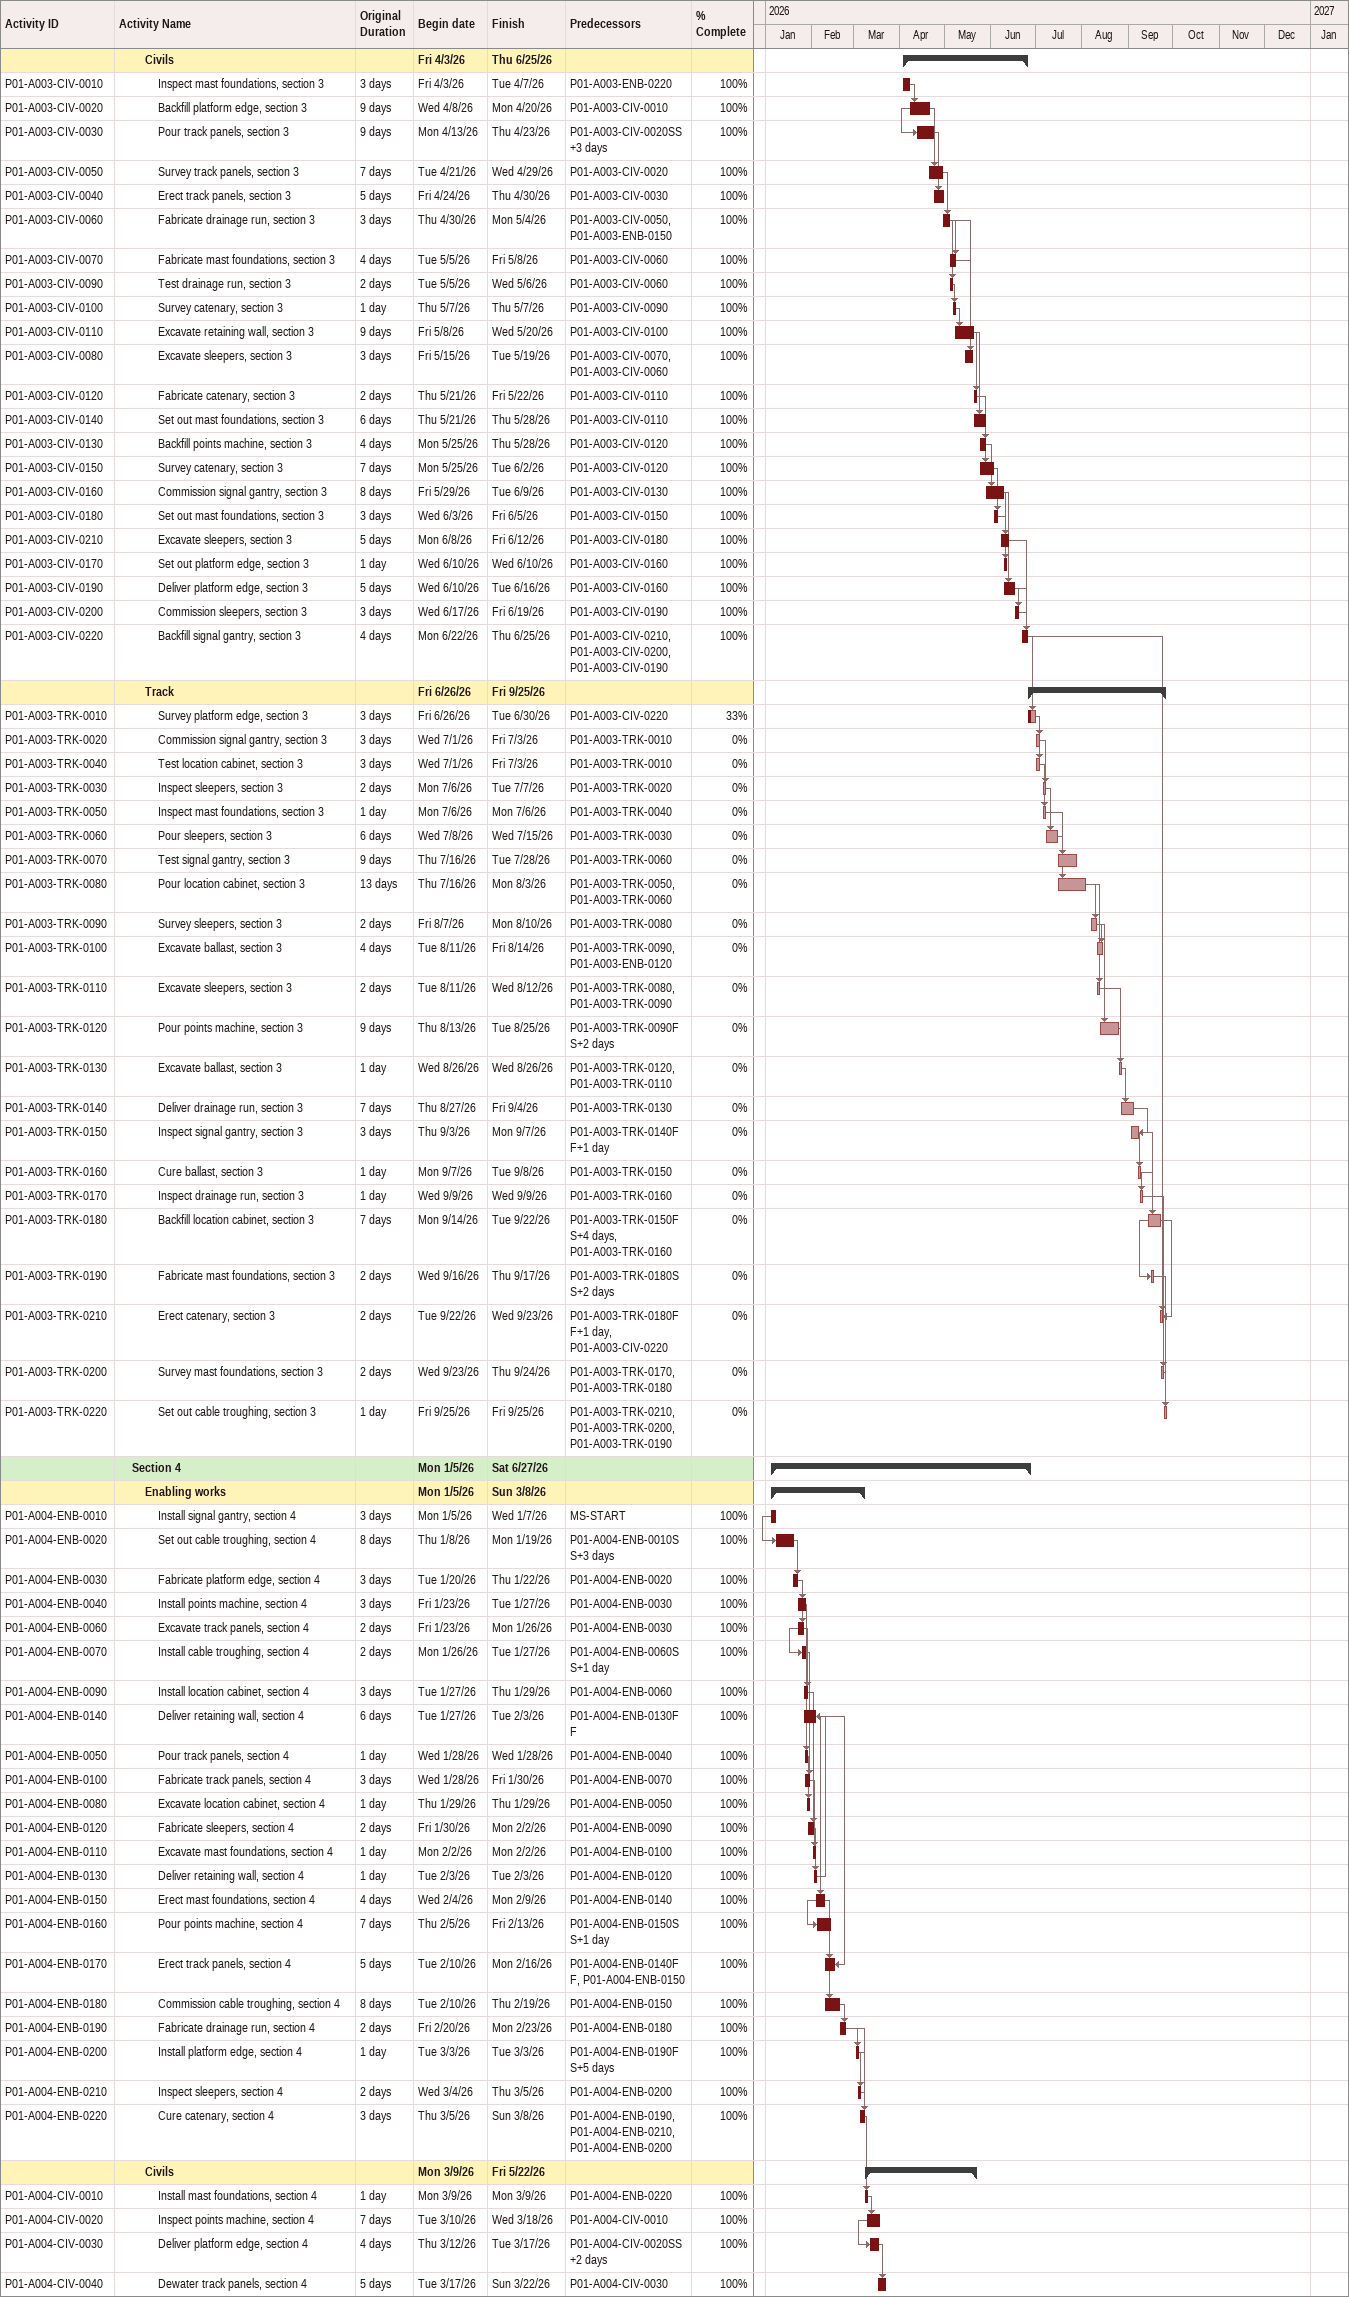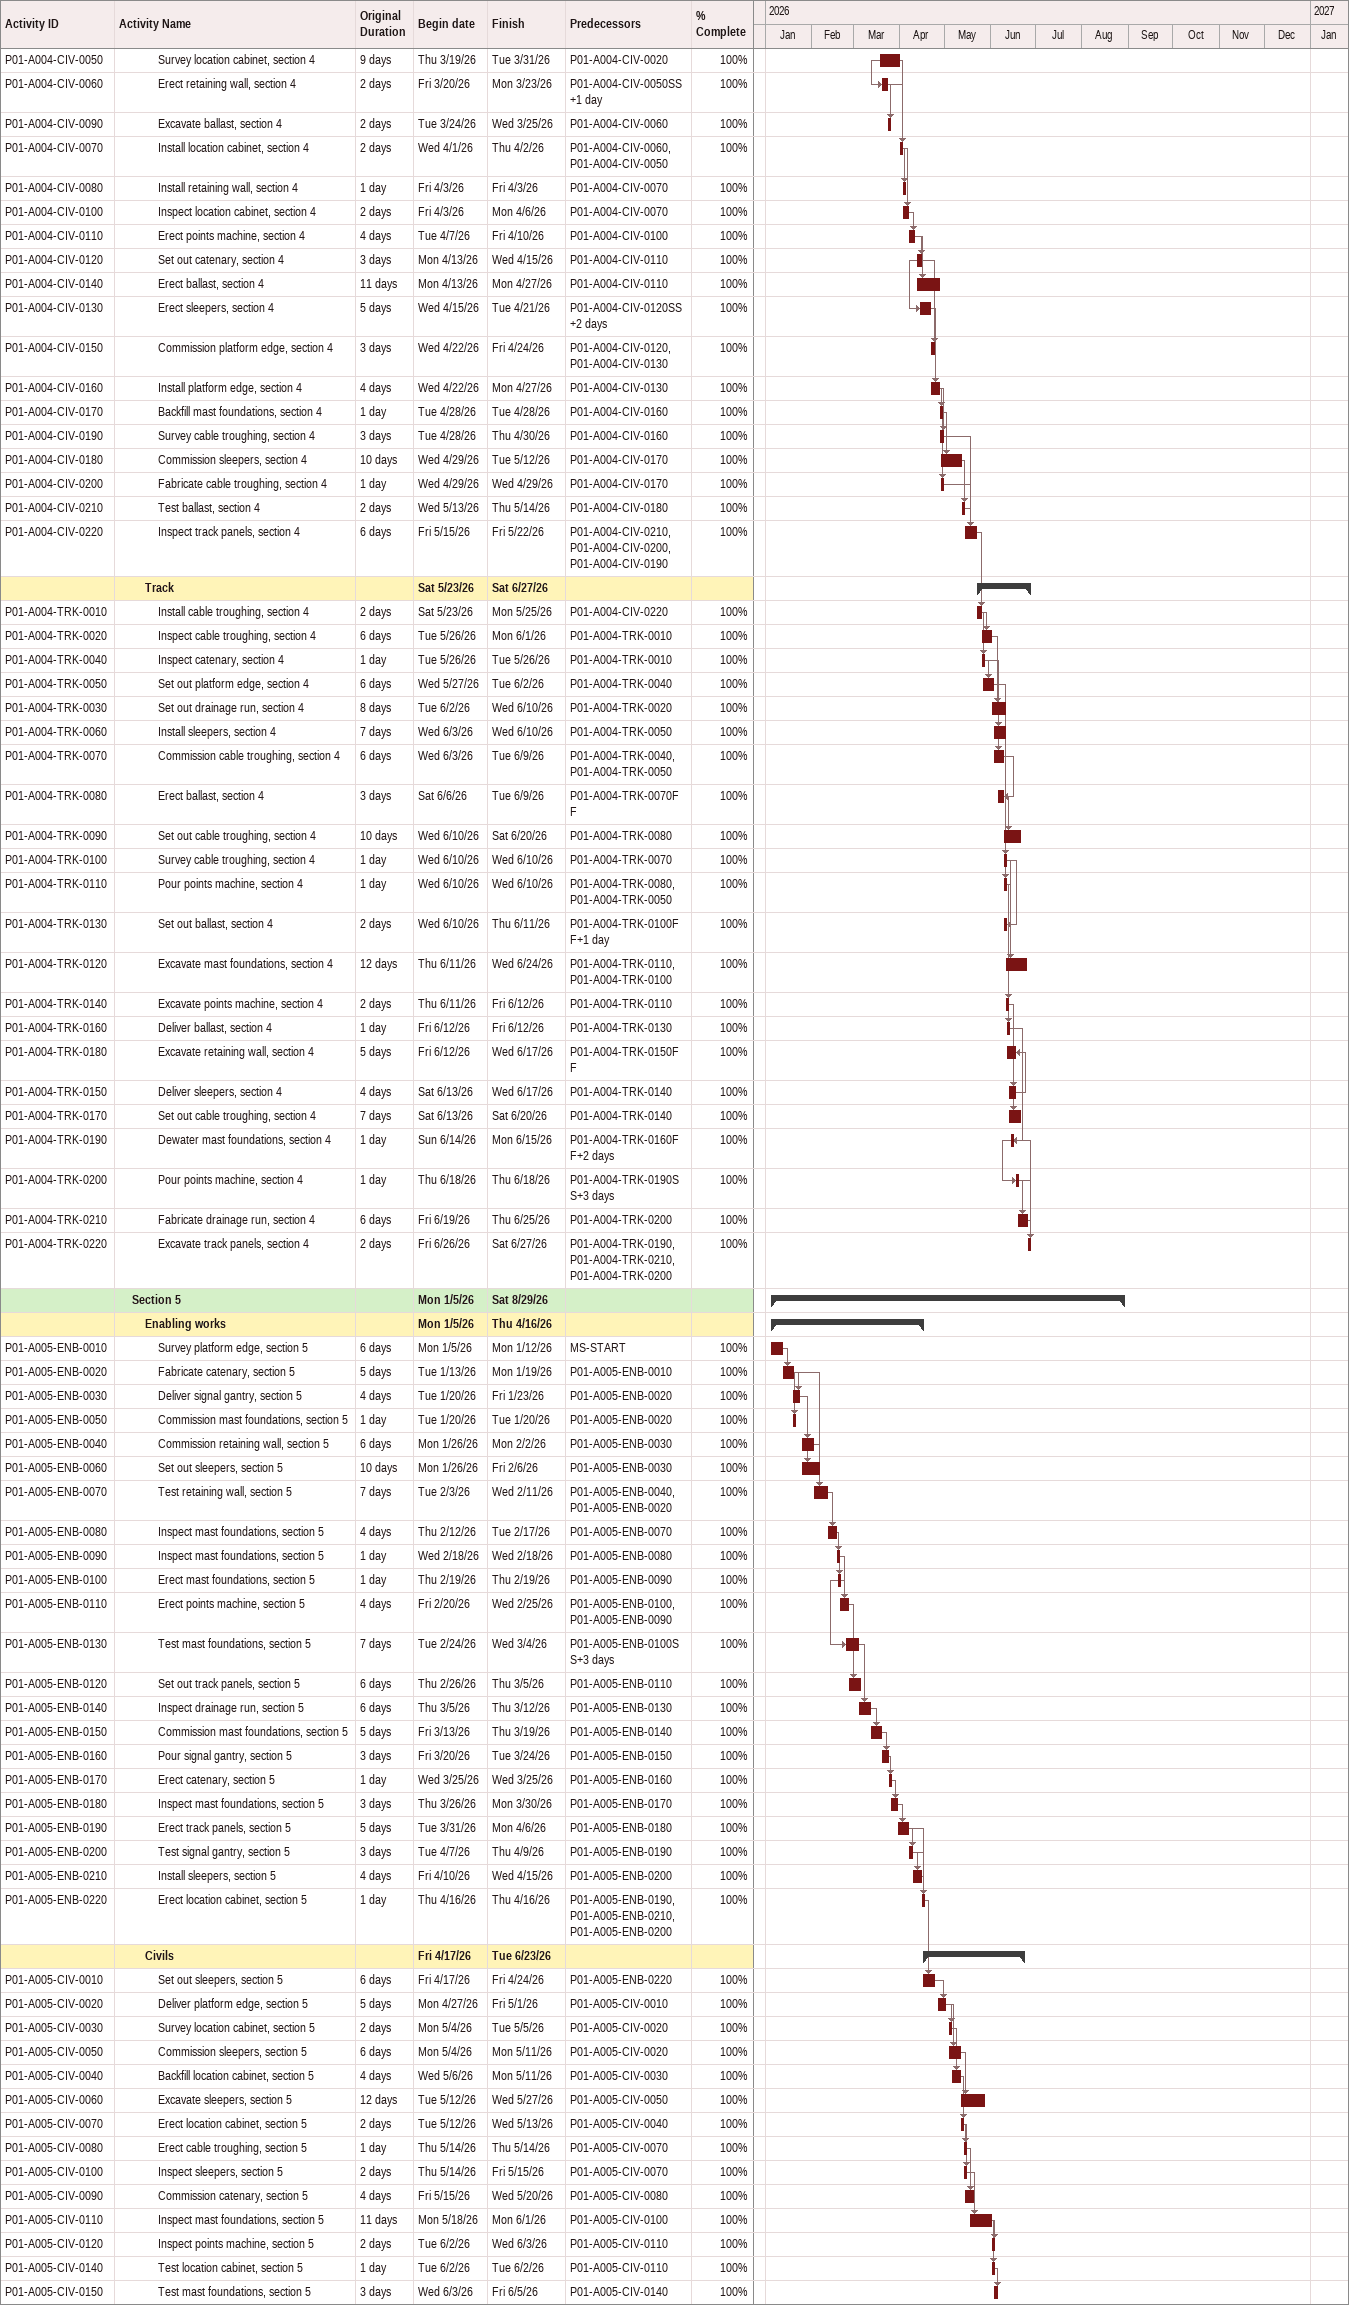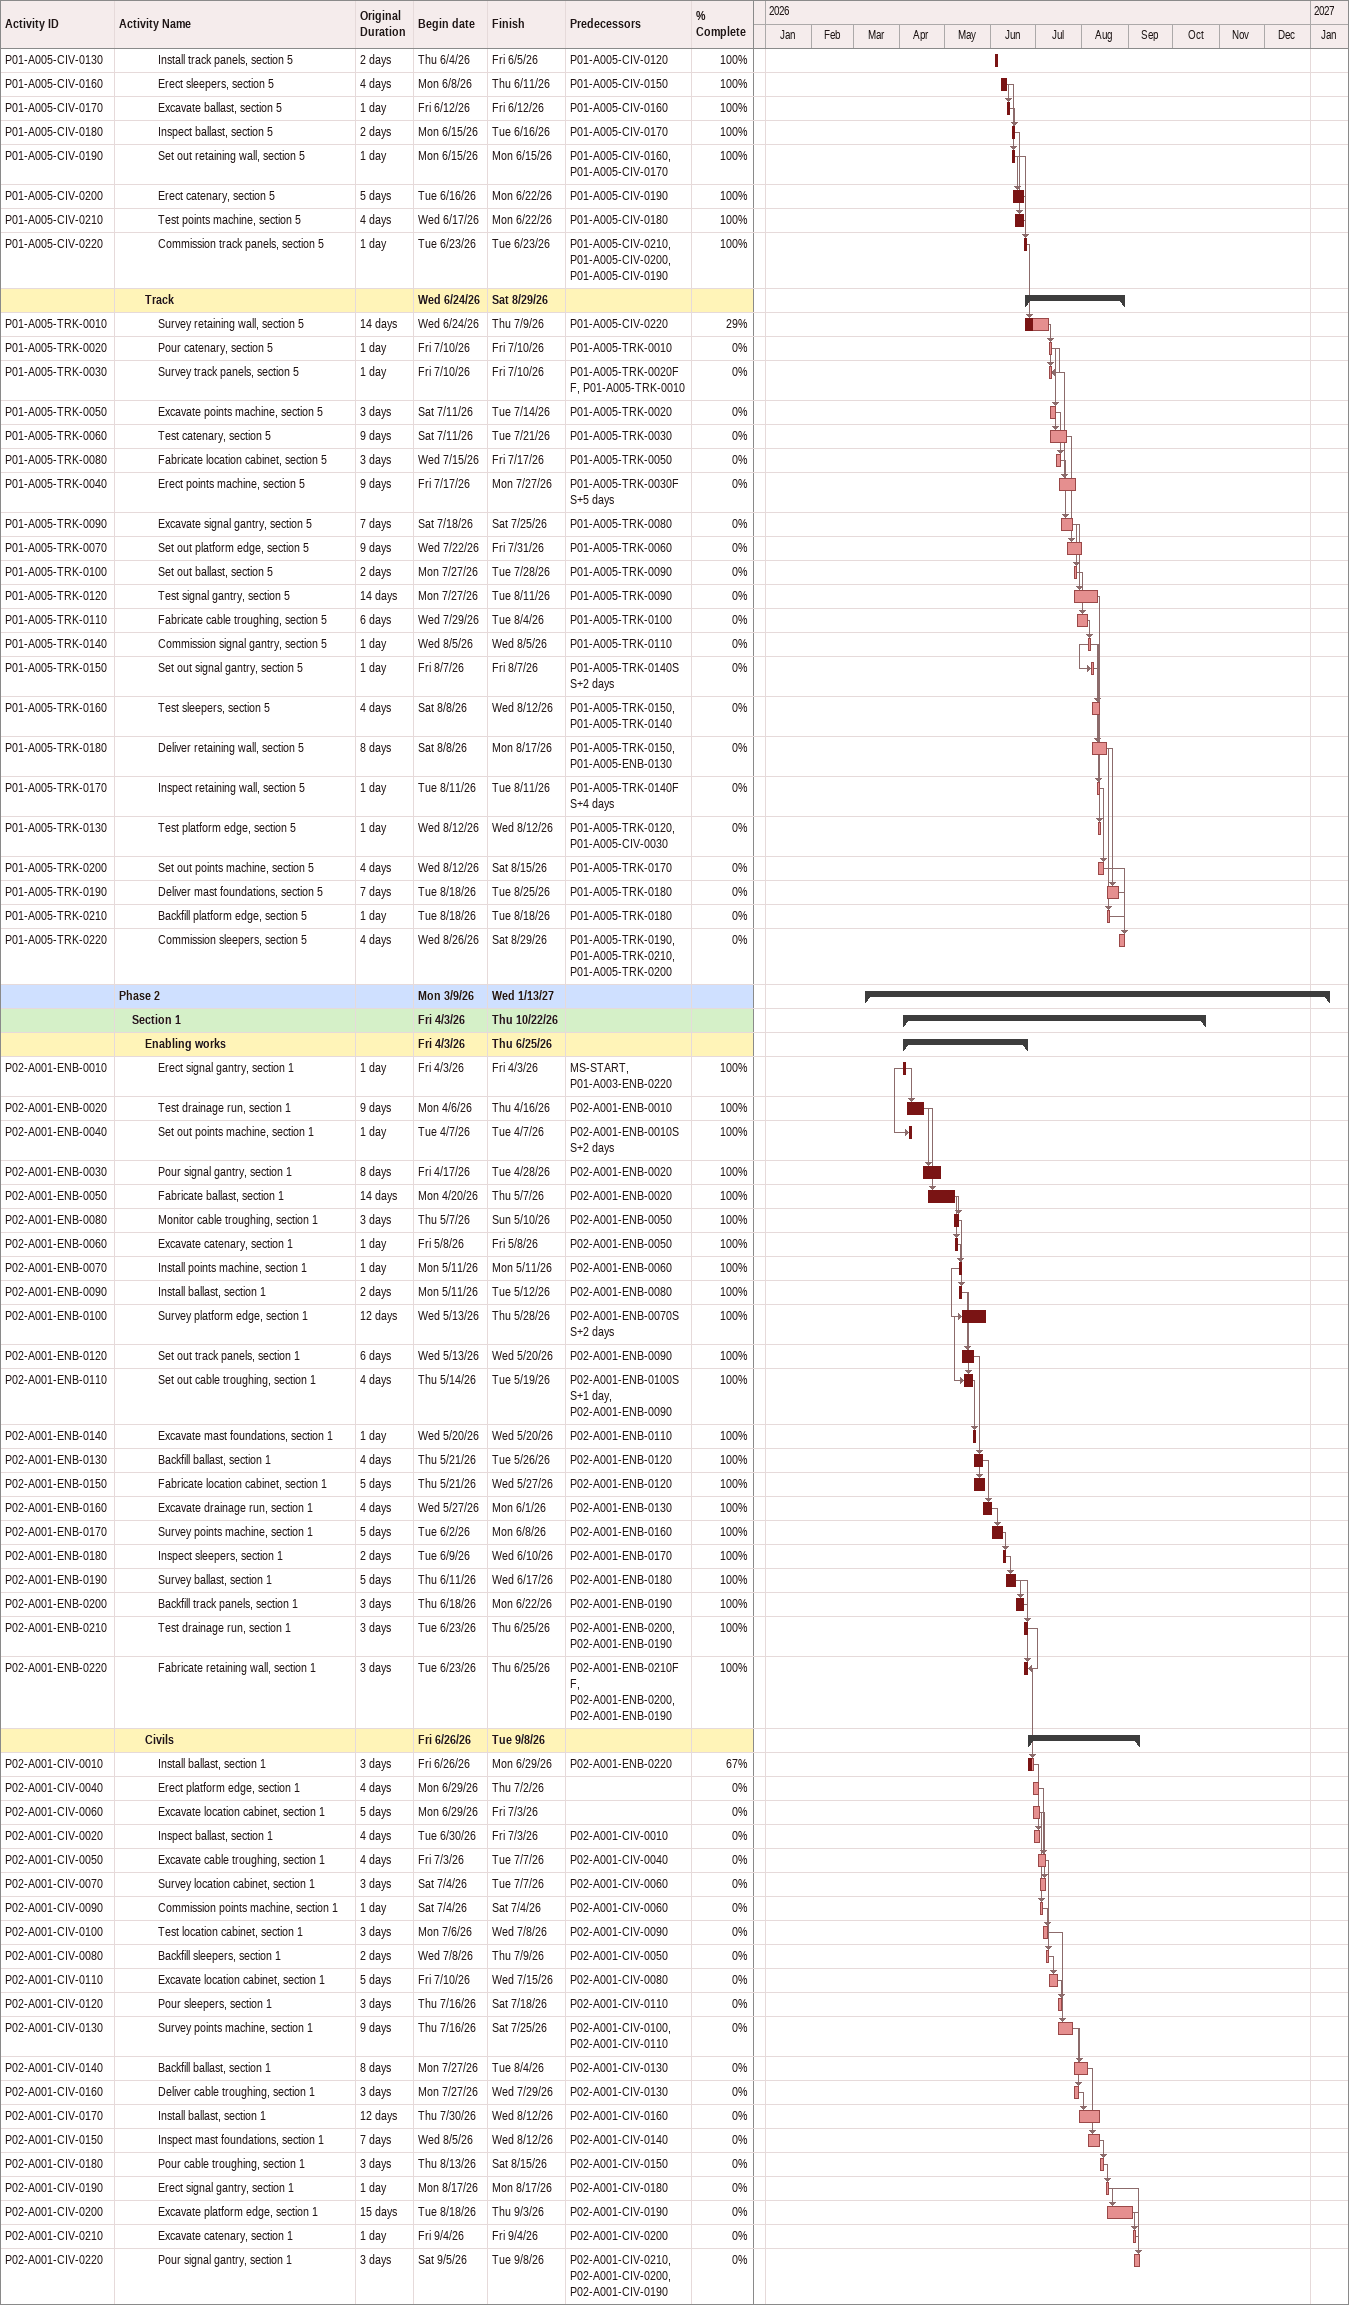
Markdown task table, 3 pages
| ID | Level | Task | Original duration | Start | Finish | Predecessors | % complete |
|---|---|---|---|---|---|---|---|
|  | 3 | **Civils** |  | 2026-04-03 | 2026-06-25 |  |  |
| P01-A003-CIV-0010 | 4 | Inspect mast foundations, section 3 | 3d | 2026-04-03 | 2026-04-07 | P01-A003-ENB-0220 | 100 |
| P01-A003-CIV-0020 | 4 | Backfill platform edge, section 3 | 9d | 2026-04-08 | 2026-04-20 | P01-A003-CIV-0010 | 100 |
| P01-A003-CIV-0030 | 4 | Pour track panels, section 3 | 9d | 2026-04-13 | 2026-04-23 | P01-A003-CIV-0020SS+3d | 100 |
| P01-A003-CIV-0050 | 4 | Survey track panels, section 3 | 7d | 2026-04-21 | 2026-04-29 | P01-A003-CIV-0020 | 100 |
| P01-A003-CIV-0040 | 4 | Erect track panels, section 3 | 5d | 2026-04-24 | 2026-04-30 | P01-A003-CIV-0030 | 100 |
| P01-A003-CIV-0060 | 4 | Fabricate drainage run, section 3 | 3d | 2026-04-30 | 2026-05-04 | P01-A003-CIV-0050, P01-A003-ENB-0150 | 100 |
| P01-A003-CIV-0070 | 4 | Fabricate mast foundations, section 3 | 4d | 2026-05-05 | 2026-05-08 | P01-A003-CIV-0060 | 100 |
| P01-A003-CIV-0090 | 4 | Test drainage run, section 3 | 2d | 2026-05-05 | 2026-05-06 | P01-A003-CIV-0060 | 100 |
| P01-A003-CIV-0100 | 4 | Survey catenary, section 3 | 1d | 2026-05-07 | 2026-05-07 | P01-A003-CIV-0090 | 100 |
| P01-A003-CIV-0110 | 4 | Excavate retaining wall, section 3 | 9d | 2026-05-08 | 2026-05-20 | P01-A003-CIV-0100 | 100 |
| P01-A003-CIV-0080 | 4 | Excavate sleepers, section 3 | 3d | 2026-05-15 | 2026-05-19 | P01-A003-CIV-0070, P01-A003-CIV-0060 | 100 |
| P01-A003-CIV-0120 | 4 | Fabricate catenary, section 3 | 2d | 2026-05-21 | 2026-05-22 | P01-A003-CIV-0110 | 100 |
| P01-A003-CIV-0140 | 4 | Set out mast foundations, section 3 | 6d | 2026-05-21 | 2026-05-28 | P01-A003-CIV-0110 | 100 |
| P01-A003-CIV-0130 | 4 | Backfill points machine, section 3 | 4d | 2026-05-25 | 2026-05-28 | P01-A003-CIV-0120 | 100 |
| P01-A003-CIV-0150 | 4 | Survey catenary, section 3 | 7d | 2026-05-25 | 2026-06-02 | P01-A003-CIV-0120 | 100 |
| P01-A003-CIV-0160 | 4 | Commission signal gantry, section 3 | 8d | 2026-05-29 | 2026-06-09 | P01-A003-CIV-0130 | 100 |
| P01-A003-CIV-0180 | 4 | Set out mast foundations, section 3 | 3d | 2026-06-03 | 2026-06-05 | P01-A003-CIV-0150 | 100 |
| P01-A003-CIV-0210 | 4 | Excavate sleepers, section 3 | 5d | 2026-06-08 | 2026-06-12 | P01-A003-CIV-0180 | 100 |
| P01-A003-CIV-0170 | 4 | Set out platform edge, section 3 | 1d | 2026-06-10 | 2026-06-10 | P01-A003-CIV-0160 | 100 |
| P01-A003-CIV-0190 | 4 | Deliver platform edge, section 3 | 5d | 2026-06-10 | 2026-06-16 | P01-A003-CIV-0160 | 100 |
| P01-A003-CIV-0200 | 4 | Commission sleepers, section 3 | 3d | 2026-06-17 | 2026-06-19 | P01-A003-CIV-0190 | 100 |
| P01-A003-CIV-0220 | 4 | Backfill signal gantry, section 3 | 4d | 2026-06-22 | 2026-06-25 | P01-A003-CIV-0210, P01-A003-CIV-0200, P01-A003-CIV-0190 | 100 |
|  | 3 | **Track** |  | 2026-06-26 | 2026-09-25 |  |  |
| P01-A003-TRK-0010 | 4 | Survey platform edge, section 3 | 3d | 2026-06-26 | 2026-06-30 | P01-A003-CIV-0220 | 33 |
| P01-A003-TRK-0020 | 4 | Commission signal gantry, section 3 | 3d | 2026-07-01 | 2026-07-03 | P01-A003-TRK-0010 | 0 |
| P01-A003-TRK-0040 | 4 | Test location cabinet, section 3 | 3d | 2026-07-01 | 2026-07-03 | P01-A003-TRK-0010 | 0 |
| P01-A003-TRK-0030 | 4 | Inspect sleepers, section 3 | 2d | 2026-07-06 | 2026-07-07 | P01-A003-TRK-0020 | 0 |
| P01-A003-TRK-0050 | 4 | Inspect mast foundations, section 3 | 1d | 2026-07-06 | 2026-07-06 | P01-A003-TRK-0040 | 0 |
| P01-A003-TRK-0060 | 4 | Pour sleepers, section 3 | 6d | 2026-07-08 | 2026-07-15 | P01-A003-TRK-0030 | 0 |
| P01-A003-TRK-0070 | 4 | Test signal gantry, section 3 | 9d | 2026-07-16 | 2026-07-28 | P01-A003-TRK-0060 | 0 |
| P01-A003-TRK-0080 | 4 | Pour location cabinet, section 3 | 13d | 2026-07-16 | 2026-08-03 | P01-A003-TRK-0050, P01-A003-TRK-0060 | 0 |
| P01-A003-TRK-0090 | 4 | Survey sleepers, section 3 | 2d | 2026-08-07 | 2026-08-10 | P01-A003-TRK-0080 | 0 |
| P01-A003-TRK-0100 | 4 | Excavate ballast, section 3 | 4d | 2026-08-11 | 2026-08-14 | P01-A003-TRK-0090, P01-A003-ENB-0120 | 0 |
| P01-A003-TRK-0110 | 4 | Excavate sleepers, section 3 | 2d | 2026-08-11 | 2026-08-12 | P01-A003-TRK-0080, P01-A003-TRK-0090 | 0 |
| P01-A003-TRK-0120 | 4 | Pour points machine, section 3 | 9d | 2026-08-13 | 2026-08-25 | P01-A003-TRK-0090FS+2d | 0 |
| P01-A003-TRK-0130 | 4 | Excavate ballast, section 3 | 1d | 2026-08-26 | 2026-08-26 | P01-A003-TRK-0120, P01-A003-TRK-0110 | 0 |
| P01-A003-TRK-0140 | 4 | Deliver drainage run, section 3 | 7d | 2026-08-27 | 2026-09-04 | P01-A003-TRK-0130 | 0 |
| P01-A003-TRK-0150 | 4 | Inspect signal gantry, section 3 | 3d | 2026-09-03 | 2026-09-07 | P01-A003-TRK-0140FF+1d | 0 |
| P01-A003-TRK-0160 | 4 | Cure ballast, section 3 | 1d | 2026-09-07 | 2026-09-08 | P01-A003-TRK-0150 | 0 |
| P01-A003-TRK-0170 | 4 | Inspect drainage run, section 3 | 1d | 2026-09-09 | 2026-09-09 | P01-A003-TRK-0160 | 0 |
| P01-A003-TRK-0180 | 4 | Backfill location cabinet, section 3 | 7d | 2026-09-14 | 2026-09-22 | P01-A003-TRK-0150FS+4d, P01-A003-TRK-0160 | 0 |
| P01-A003-TRK-0190 | 4 | Fabricate mast foundations, section 3 | 2d | 2026-09-16 | 2026-09-17 | P01-A003-TRK-0180SS+2d | 0 |
| P01-A003-TRK-0210 | 4 | Erect catenary, section 3 | 2d | 2026-09-22 | 2026-09-23 | P01-A003-TRK-0180FF+1d, P01-A003-CIV-0220 | 0 |
| P01-A003-TRK-0200 | 4 | Survey mast foundations, section 3 | 2d | 2026-09-23 | 2026-09-24 | P01-A003-TRK-0170, P01-A003-TRK-0180 | 0 |
| P01-A003-TRK-0220 | 4 | Set out cable troughing, section 3 | 1d | 2026-09-25 | 2026-09-25 | P01-A003-TRK-0210, P01-A003-TRK-0200, P01-A003-TRK-0190 | 0 |
|  | 2 | **Section 4** |  | 2026-01-05 | 2026-06-27 |  |  |
|  | 3 | **Enabling works** |  | 2026-01-05 | 2026-03-08 |  |  |
| P01-A004-ENB-0010 | 4 | Install signal gantry, section 4 | 3d | 2026-01-05 | 2026-01-07 | MS-START | 100 |
| P01-A004-ENB-0020 | 4 | Set out cable troughing, section 4 | 8d | 2026-01-08 | 2026-01-19 | P01-A004-ENB-0010SS+3d | 100 |
| P01-A004-ENB-0030 | 4 | Fabricate platform edge, section 4 | 3d | 2026-01-20 | 2026-01-22 | P01-A004-ENB-0020 | 100 |
| P01-A004-ENB-0040 | 4 | Install points machine, section 4 | 3d | 2026-01-23 | 2026-01-27 | P01-A004-ENB-0030 | 100 |
| P01-A004-ENB-0060 | 4 | Excavate track panels, section 4 | 2d | 2026-01-23 | 2026-01-26 | P01-A004-ENB-0030 | 100 |
| P01-A004-ENB-0070 | 4 | Install cable troughing, section 4 | 2d | 2026-01-26 | 2026-01-27 | P01-A004-ENB-0060SS+1d | 100 |
| P01-A004-ENB-0090 | 4 | Install location cabinet, section 4 | 3d | 2026-01-27 | 2026-01-29 | P01-A004-ENB-0060 | 100 |
| P01-A004-ENB-0140 | 4 | Deliver retaining wall, section 4 | 6d | 2026-01-27 | 2026-02-03 | P01-A004-ENB-0130FF | 100 |
| P01-A004-ENB-0050 | 4 | Pour track panels, section 4 | 1d | 2026-01-28 | 2026-01-28 | P01-A004-ENB-0040 | 100 |
| P01-A004-ENB-0100 | 4 | Fabricate track panels, section 4 | 3d | 2026-01-28 | 2026-01-30 | P01-A004-ENB-0070 | 100 |
| P01-A004-ENB-0080 | 4 | Excavate location cabinet, section 4 | 1d | 2026-01-29 | 2026-01-29 | P01-A004-ENB-0050 | 100 |
| P01-A004-ENB-0120 | 4 | Fabricate sleepers, section 4 | 2d | 2026-01-30 | 2026-02-02 | P01-A004-ENB-0090 | 100 |
| P01-A004-ENB-0110 | 4 | Excavate mast foundations, section 4 | 1d | 2026-02-02 | 2026-02-02 | P01-A004-ENB-0100 | 100 |
| P01-A004-ENB-0130 | 4 | Deliver retaining wall, section 4 | 1d | 2026-02-03 | 2026-02-03 | P01-A004-ENB-0120 | 100 |
| P01-A004-ENB-0150 | 4 | Erect mast foundations, section 4 | 4d | 2026-02-04 | 2026-02-09 | P01-A004-ENB-0140 | 100 |
| P01-A004-ENB-0160 | 4 | Pour points machine, section 4 | 7d | 2026-02-05 | 2026-02-13 | P01-A004-ENB-0150SS+1d | 100 |
| P01-A004-ENB-0170 | 4 | Erect track panels, section 4 | 5d | 2026-02-10 | 2026-02-16 | P01-A004-ENB-0140FF, P01-A004-ENB-0150 | 100 |
| P01-A004-ENB-0180 | 4 | Commission cable troughing, section 4 | 8d | 2026-02-10 | 2026-02-19 | P01-A004-ENB-0150 | 100 |
| P01-A004-ENB-0190 | 4 | Fabricate drainage run, section 4 | 2d | 2026-02-20 | 2026-02-23 | P01-A004-ENB-0180 | 100 |
| P01-A004-ENB-0200 | 4 | Install platform edge, section 4 | 1d | 2026-03-03 | 2026-03-03 | P01-A004-ENB-0190FS+5d | 100 |
| P01-A004-ENB-0210 | 4 | Inspect sleepers, section 4 | 2d | 2026-03-04 | 2026-03-05 | P01-A004-ENB-0200 | 100 |
| P01-A004-ENB-0220 | 4 | Cure catenary, section 4 | 3d | 2026-03-05 | 2026-03-08 | P01-A004-ENB-0190, P01-A004-ENB-0210, P01-A004-ENB-0200 | 100 |
|  | 3 | **Civils** |  | 2026-03-09 | 2026-05-22 |  |  |
| P01-A004-CIV-0010 | 4 | Install mast foundations, section 4 | 1d | 2026-03-09 | 2026-03-09 | P01-A004-ENB-0220 | 100 |
| P01-A004-CIV-0020 | 4 | Inspect points machine, section 4 | 7d | 2026-03-10 | 2026-03-18 | P01-A004-CIV-0010 | 100 |
| P01-A004-CIV-0030 | 4 | Deliver platform edge, section 4 | 4d | 2026-03-12 | 2026-03-17 | P01-A004-CIV-0020SS+2d | 100 |
| P01-A004-CIV-0040 | 4 | Dewater track panels, section 4 | 5d | 2026-03-17 | 2026-03-22 | P01-A004-CIV-0030 | 100 |
| P01-A004-CIV-0050 | 4 | Survey location cabinet, section 4 | 9d | 2026-03-19 | 2026-03-31 | P01-A004-CIV-0020 | 100 |
| P01-A004-CIV-0060 | 4 | Erect retaining wall, section 4 | 2d | 2026-03-20 | 2026-03-23 | P01-A004-CIV-0050SS+1d | 100 |
| P01-A004-CIV-0090 | 4 | Excavate ballast, section 4 | 2d | 2026-03-24 | 2026-03-25 | P01-A004-CIV-0060 | 100 |
| P01-A004-CIV-0070 | 4 | Install location cabinet, section 4 | 2d | 2026-04-01 | 2026-04-02 | P01-A004-CIV-0060, P01-A004-CIV-0050 | 100 |
| P01-A004-CIV-0080 | 4 | Install retaining wall, section 4 | 1d | 2026-04-03 | 2026-04-03 | P01-A004-CIV-0070 | 100 |
| P01-A004-CIV-0100 | 4 | Inspect location cabinet, section 4 | 2d | 2026-04-03 | 2026-04-06 | P01-A004-CIV-0070 | 100 |
| P01-A004-CIV-0110 | 4 | Erect points machine, section 4 | 4d | 2026-04-07 | 2026-04-10 | P01-A004-CIV-0100 | 100 |
| P01-A004-CIV-0120 | 4 | Set out catenary, section 4 | 3d | 2026-04-13 | 2026-04-15 | P01-A004-CIV-0110 | 100 |
| P01-A004-CIV-0140 | 4 | Erect ballast, section 4 | 11d | 2026-04-13 | 2026-04-27 | P01-A004-CIV-0110 | 100 |
| P01-A004-CIV-0130 | 4 | Erect sleepers, section 4 | 5d | 2026-04-15 | 2026-04-21 | P01-A004-CIV-0120SS+2d | 100 |
| P01-A004-CIV-0150 | 4 | Commission platform edge, section 4 | 3d | 2026-04-22 | 2026-04-24 | P01-A004-CIV-0120, P01-A004-CIV-0130 | 100 |
| P01-A004-CIV-0160 | 4 | Install platform edge, section 4 | 4d | 2026-04-22 | 2026-04-27 | P01-A004-CIV-0130 | 100 |
| P01-A004-CIV-0170 | 4 | Backfill mast foundations, section 4 | 1d | 2026-04-28 | 2026-04-28 | P01-A004-CIV-0160 | 100 |
| P01-A004-CIV-0190 | 4 | Survey cable troughing, section 4 | 3d | 2026-04-28 | 2026-04-30 | P01-A004-CIV-0160 | 100 |
| P01-A004-CIV-0180 | 4 | Commission sleepers, section 4 | 10d | 2026-04-29 | 2026-05-12 | P01-A004-CIV-0170 | 100 |
| P01-A004-CIV-0200 | 4 | Fabricate cable troughing, section 4 | 1d | 2026-04-29 | 2026-04-29 | P01-A004-CIV-0170 | 100 |
| P01-A004-CIV-0210 | 4 | Test ballast, section 4 | 2d | 2026-05-13 | 2026-05-14 | P01-A004-CIV-0180 | 100 |
| P01-A004-CIV-0220 | 4 | Inspect track panels, section 4 | 6d | 2026-05-15 | 2026-05-22 | P01-A004-CIV-0210, P01-A004-CIV-0200, P01-A004-CIV-0190 | 100 |
|  | 3 | **Track** |  | 2026-05-23 | 2026-06-27 |  |  |
| P01-A004-TRK-0010 | 4 | Install cable troughing, section 4 | 2d | 2026-05-23 | 2026-05-25 | P01-A004-CIV-0220 | 100 |
| P01-A004-TRK-0020 | 4 | Inspect cable troughing, section 4 | 6d | 2026-05-26 | 2026-06-01 | P01-A004-TRK-0010 | 100 |
| P01-A004-TRK-0040 | 4 | Inspect catenary, section 4 | 1d | 2026-05-26 | 2026-05-26 | P01-A004-TRK-0010 | 100 |
| P01-A004-TRK-0050 | 4 | Set out platform edge, section 4 | 6d | 2026-05-27 | 2026-06-02 | P01-A004-TRK-0040 | 100 |
| P01-A004-TRK-0030 | 4 | Set out drainage run, section 4 | 8d | 2026-06-02 | 2026-06-10 | P01-A004-TRK-0020 | 100 |
| P01-A004-TRK-0060 | 4 | Install sleepers, section 4 | 7d | 2026-06-03 | 2026-06-10 | P01-A004-TRK-0050 | 100 |
| P01-A004-TRK-0070 | 4 | Commission cable troughing, section 4 | 6d | 2026-06-03 | 2026-06-09 | P01-A004-TRK-0040, P01-A004-TRK-0050 | 100 |
| P01-A004-TRK-0080 | 4 | Erect ballast, section 4 | 3d | 2026-06-06 | 2026-06-09 | P01-A004-TRK-0070FF | 100 |
| P01-A004-TRK-0090 | 4 | Set out cable troughing, section 4 | 10d | 2026-06-10 | 2026-06-20 | P01-A004-TRK-0080 | 100 |
| P01-A004-TRK-0100 | 4 | Survey cable troughing, section 4 | 1d | 2026-06-10 | 2026-06-10 | P01-A004-TRK-0070 | 100 |
| P01-A004-TRK-0110 | 4 | Pour points machine, section 4 | 1d | 2026-06-10 | 2026-06-10 | P01-A004-TRK-0080, P01-A004-TRK-0050 | 100 |
| P01-A004-TRK-0130 | 4 | Set out ballast, section 4 | 2d | 2026-06-10 | 2026-06-11 | P01-A004-TRK-0100FF+1d | 100 |
| P01-A004-TRK-0120 | 4 | Excavate mast foundations, section 4 | 12d | 2026-06-11 | 2026-06-24 | P01-A004-TRK-0110, P01-A004-TRK-0100 | 100 |
| P01-A004-TRK-0140 | 4 | Excavate points machine, section 4 | 2d | 2026-06-11 | 2026-06-12 | P01-A004-TRK-0110 | 100 |
| P01-A004-TRK-0160 | 4 | Deliver ballast, section 4 | 1d | 2026-06-12 | 2026-06-12 | P01-A004-TRK-0130 | 100 |
| P01-A004-TRK-0180 | 4 | Excavate retaining wall, section 4 | 5d | 2026-06-12 | 2026-06-17 | P01-A004-TRK-0150FF | 100 |
| P01-A004-TRK-0150 | 4 | Deliver sleepers, section 4 | 4d | 2026-06-13 | 2026-06-17 | P01-A004-TRK-0140 | 100 |
| P01-A004-TRK-0170 | 4 | Set out cable troughing, section 4 | 7d | 2026-06-13 | 2026-06-20 | P01-A004-TRK-0140 | 100 |
| P01-A004-TRK-0190 | 4 | Dewater mast foundations, section 4 | 1d | 2026-06-14 | 2026-06-15 | P01-A004-TRK-0160FF+2d | 100 |
| P01-A004-TRK-0200 | 4 | Pour points machine, section 4 | 1d | 2026-06-18 | 2026-06-18 | P01-A004-TRK-0190SS+3d | 100 |
| P01-A004-TRK-0210 | 4 | Fabricate drainage run, section 4 | 6d | 2026-06-19 | 2026-06-25 | P01-A004-TRK-0200 | 100 |
| P01-A004-TRK-0220 | 4 | Excavate track panels, section 4 | 2d | 2026-06-26 | 2026-06-27 | P01-A004-TRK-0190, P01-A004-TRK-0210, P01-A004-TRK-0200 | 100 |
|  | 2 | **Section 5** |  | 2026-01-05 | 2026-08-29 |  |  |
|  | 3 | **Enabling works** |  | 2026-01-05 | 2026-04-16 |  |  |
| P01-A005-ENB-0010 | 4 | Survey platform edge, section 5 | 6d | 2026-01-05 | 2026-01-12 | MS-START | 100 |
| P01-A005-ENB-0020 | 4 | Fabricate catenary, section 5 | 5d | 2026-01-13 | 2026-01-19 | P01-A005-ENB-0010 | 100 |
| P01-A005-ENB-0030 | 4 | Deliver signal gantry, section 5 | 4d | 2026-01-20 | 2026-01-23 | P01-A005-ENB-0020 | 100 |
| P01-A005-ENB-0050 | 4 | Commission mast foundations, section 5 | 1d | 2026-01-20 | 2026-01-20 | P01-A005-ENB-0020 | 100 |
| P01-A005-ENB-0040 | 4 | Commission retaining wall, section 5 | 6d | 2026-01-26 | 2026-02-02 | P01-A005-ENB-0030 | 100 |
| P01-A005-ENB-0060 | 4 | Set out sleepers, section 5 | 10d | 2026-01-26 | 2026-02-06 | P01-A005-ENB-0030 | 100 |
| P01-A005-ENB-0070 | 4 | Test retaining wall, section 5 | 7d | 2026-02-03 | 2026-02-11 | P01-A005-ENB-0040, P01-A005-ENB-0020 | 100 |
| P01-A005-ENB-0080 | 4 | Inspect mast foundations, section 5 | 4d | 2026-02-12 | 2026-02-17 | P01-A005-ENB-0070 | 100 |
| P01-A005-ENB-0090 | 4 | Inspect mast foundations, section 5 | 1d | 2026-02-18 | 2026-02-18 | P01-A005-ENB-0080 | 100 |
| P01-A005-ENB-0100 | 4 | Erect mast foundations, section 5 | 1d | 2026-02-19 | 2026-02-19 | P01-A005-ENB-0090 | 100 |
| P01-A005-ENB-0110 | 4 | Erect points machine, section 5 | 4d | 2026-02-20 | 2026-02-25 | P01-A005-ENB-0100, P01-A005-ENB-0090 | 100 |
| P01-A005-ENB-0130 | 4 | Test mast foundations, section 5 | 7d | 2026-02-24 | 2026-03-04 | P01-A005-ENB-0100SS+3d | 100 |
| P01-A005-ENB-0120 | 4 | Set out track panels, section 5 | 6d | 2026-02-26 | 2026-03-05 | P01-A005-ENB-0110 | 100 |
| P01-A005-ENB-0140 | 4 | Inspect drainage run, section 5 | 6d | 2026-03-05 | 2026-03-12 | P01-A005-ENB-0130 | 100 |
| P01-A005-ENB-0150 | 4 | Commission mast foundations, section 5 | 5d | 2026-03-13 | 2026-03-19 | P01-A005-ENB-0140 | 100 |
| P01-A005-ENB-0160 | 4 | Pour signal gantry, section 5 | 3d | 2026-03-20 | 2026-03-24 | P01-A005-ENB-0150 | 100 |
| P01-A005-ENB-0170 | 4 | Erect catenary, section 5 | 1d | 2026-03-25 | 2026-03-25 | P01-A005-ENB-0160 | 100 |
| P01-A005-ENB-0180 | 4 | Inspect mast foundations, section 5 | 3d | 2026-03-26 | 2026-03-30 | P01-A005-ENB-0170 | 100 |
| P01-A005-ENB-0190 | 4 | Erect track panels, section 5 | 5d | 2026-03-31 | 2026-04-06 | P01-A005-ENB-0180 | 100 |
| P01-A005-ENB-0200 | 4 | Test signal gantry, section 5 | 3d | 2026-04-07 | 2026-04-09 | P01-A005-ENB-0190 | 100 |
| P01-A005-ENB-0210 | 4 | Install sleepers, section 5 | 4d | 2026-04-10 | 2026-04-15 | P01-A005-ENB-0200 | 100 |
| P01-A005-ENB-0220 | 4 | Erect location cabinet, section 5 | 1d | 2026-04-16 | 2026-04-16 | P01-A005-ENB-0190, P01-A005-ENB-0210, P01-A005-ENB-0200 | 100 |
|  | 3 | **Civils** |  | 2026-04-17 | 2026-06-23 |  |  |
| P01-A005-CIV-0010 | 4 | Set out sleepers, section 5 | 6d | 2026-04-17 | 2026-04-24 | P01-A005-ENB-0220 | 100 |
| P01-A005-CIV-0020 | 4 | Deliver platform edge, section 5 | 5d | 2026-04-27 | 2026-05-01 | P01-A005-CIV-0010 | 100 |
| P01-A005-CIV-0030 | 4 | Survey location cabinet, section 5 | 2d | 2026-05-04 | 2026-05-05 | P01-A005-CIV-0020 | 100 |
| P01-A005-CIV-0050 | 4 | Commission sleepers, section 5 | 6d | 2026-05-04 | 2026-05-11 | P01-A005-CIV-0020 | 100 |
| P01-A005-CIV-0040 | 4 | Backfill location cabinet, section 5 | 4d | 2026-05-06 | 2026-05-11 | P01-A005-CIV-0030 | 100 |
| P01-A005-CIV-0060 | 4 | Excavate sleepers, section 5 | 12d | 2026-05-12 | 2026-05-27 | P01-A005-CIV-0050 | 100 |
| P01-A005-CIV-0070 | 4 | Erect location cabinet, section 5 | 2d | 2026-05-12 | 2026-05-13 | P01-A005-CIV-0040 | 100 |
| P01-A005-CIV-0080 | 4 | Erect cable troughing, section 5 | 1d | 2026-05-14 | 2026-05-14 | P01-A005-CIV-0070 | 100 |
| P01-A005-CIV-0100 | 4 | Inspect sleepers, section 5 | 2d | 2026-05-14 | 2026-05-15 | P01-A005-CIV-0070 | 100 |
| P01-A005-CIV-0090 | 4 | Commission catenary, section 5 | 4d | 2026-05-15 | 2026-05-20 | P01-A005-CIV-0080 | 100 |
| P01-A005-CIV-0110 | 4 | Inspect mast foundations, section 5 | 11d | 2026-05-18 | 2026-06-01 | P01-A005-CIV-0100 | 100 |
| P01-A005-CIV-0120 | 4 | Inspect points machine, section 5 | 2d | 2026-06-02 | 2026-06-03 | P01-A005-CIV-0110 | 100 |
| P01-A005-CIV-0140 | 4 | Test location cabinet, section 5 | 1d | 2026-06-02 | 2026-06-02 | P01-A005-CIV-0110 | 100 |
| P01-A005-CIV-0150 | 4 | Test mast foundations, section 5 | 3d | 2026-06-03 | 2026-06-05 | P01-A005-CIV-0140 | 100 |
| P01-A005-CIV-0130 | 4 | Install track panels, section 5 | 2d | 2026-06-04 | 2026-06-05 | P01-A005-CIV-0120 | 100 |
| P01-A005-CIV-0160 | 4 | Erect sleepers, section 5 | 4d | 2026-06-08 | 2026-06-11 | P01-A005-CIV-0150 | 100 |
| P01-A005-CIV-0170 | 4 | Excavate ballast, section 5 | 1d | 2026-06-12 | 2026-06-12 | P01-A005-CIV-0160 | 100 |
| P01-A005-CIV-0180 | 4 | Inspect ballast, section 5 | 2d | 2026-06-15 | 2026-06-16 | P01-A005-CIV-0170 | 100 |
| P01-A005-CIV-0190 | 4 | Set out retaining wall, section 5 | 1d | 2026-06-15 | 2026-06-15 | P01-A005-CIV-0160, P01-A005-CIV-0170 | 100 |
| P01-A005-CIV-0200 | 4 | Erect catenary, section 5 | 5d | 2026-06-16 | 2026-06-22 | P01-A005-CIV-0190 | 100 |
| P01-A005-CIV-0210 | 4 | Test points machine, section 5 | 4d | 2026-06-17 | 2026-06-22 | P01-A005-CIV-0180 | 100 |
| P01-A005-CIV-0220 | 4 | Commission track panels, section 5 | 1d | 2026-06-23 | 2026-06-23 | P01-A005-CIV-0210, P01-A005-CIV-0200, P01-A005-CIV-0190 | 100 |
|  | 3 | **Track** |  | 2026-06-24 | 2026-08-29 |  |  |
| P01-A005-TRK-0010 | 4 | Survey retaining wall, section 5 | 14d | 2026-06-24 | 2026-07-09 | P01-A005-CIV-0220 | 29 |
| P01-A005-TRK-0020 | 4 | Pour catenary, section 5 | 1d | 2026-07-10 | 2026-07-10 | P01-A005-TRK-0010 | 0 |
| P01-A005-TRK-0030 | 4 | Survey track panels, section 5 | 1d | 2026-07-10 | 2026-07-10 | P01-A005-TRK-0020FF, P01-A005-TRK-0010 | 0 |
| P01-A005-TRK-0050 | 4 | Excavate points machine, section 5 | 3d | 2026-07-11 | 2026-07-14 | P01-A005-TRK-0020 | 0 |
| P01-A005-TRK-0060 | 4 | Test catenary, section 5 | 9d | 2026-07-11 | 2026-07-21 | P01-A005-TRK-0030 | 0 |
| P01-A005-TRK-0080 | 4 | Fabricate location cabinet, section 5 | 3d | 2026-07-15 | 2026-07-17 | P01-A005-TRK-0050 | 0 |
| P01-A005-TRK-0040 | 4 | Erect points machine, section 5 | 9d | 2026-07-17 | 2026-07-27 | P01-A005-TRK-0030FS+5d | 0 |
| P01-A005-TRK-0090 | 4 | Excavate signal gantry, section 5 | 7d | 2026-07-18 | 2026-07-25 | P01-A005-TRK-0080 | 0 |
| P01-A005-TRK-0070 | 4 | Set out platform edge, section 5 | 9d | 2026-07-22 | 2026-07-31 | P01-A005-TRK-0060 | 0 |
| P01-A005-TRK-0100 | 4 | Set out ballast, section 5 | 2d | 2026-07-27 | 2026-07-28 | P01-A005-TRK-0090 | 0 |
| P01-A005-TRK-0120 | 4 | Test signal gantry, section 5 | 14d | 2026-07-27 | 2026-08-11 | P01-A005-TRK-0090 | 0 |
| P01-A005-TRK-0110 | 4 | Fabricate cable troughing, section 5 | 6d | 2026-07-29 | 2026-08-04 | P01-A005-TRK-0100 | 0 |
| P01-A005-TRK-0140 | 4 | Commission signal gantry, section 5 | 1d | 2026-08-05 | 2026-08-05 | P01-A005-TRK-0110 | 0 |
| P01-A005-TRK-0150 | 4 | Set out signal gantry, section 5 | 1d | 2026-08-07 | 2026-08-07 | P01-A005-TRK-0140SS+2d | 0 |
| P01-A005-TRK-0160 | 4 | Test sleepers, section 5 | 4d | 2026-08-08 | 2026-08-12 | P01-A005-TRK-0150, P01-A005-TRK-0140 | 0 |
| P01-A005-TRK-0180 | 4 | Deliver retaining wall, section 5 | 8d | 2026-08-08 | 2026-08-17 | P01-A005-TRK-0150, P01-A005-ENB-0130 | 0 |
| P01-A005-TRK-0170 | 4 | Inspect retaining wall, section 5 | 1d | 2026-08-11 | 2026-08-11 | P01-A005-TRK-0140FS+4d | 0 |
| P01-A005-TRK-0130 | 4 | Test platform edge, section 5 | 1d | 2026-08-12 | 2026-08-12 | P01-A005-TRK-0120, P01-A005-CIV-0030 | 0 |
| P01-A005-TRK-0200 | 4 | Set out points machine, section 5 | 4d | 2026-08-12 | 2026-08-15 | P01-A005-TRK-0170 | 0 |
| P01-A005-TRK-0190 | 4 | Deliver mast foundations, section 5 | 7d | 2026-08-18 | 2026-08-25 | P01-A005-TRK-0180 | 0 |
| P01-A005-TRK-0210 | 4 | Backfill platform edge, section 5 | 1d | 2026-08-18 | 2026-08-18 | P01-A005-TRK-0180 | 0 |
| P01-A005-TRK-0220 | 4 | Commission sleepers, section 5 | 4d | 2026-08-26 | 2026-08-29 | P01-A005-TRK-0190, P01-A005-TRK-0210, P01-A005-TRK-0200 | 0 |
|  | 1 | **Phase 2** |  | 2026-03-09 | 2027-01-13 |  |  |
|  | 2 | **Section 1** |  | 2026-04-03 | 2026-10-22 |  |  |
|  | 3 | **Enabling works** |  | 2026-04-03 | 2026-06-25 |  |  |
| P02-A001-ENB-0010 | 4 | Erect signal gantry, section 1 | 1d | 2026-04-03 | 2026-04-03 | MS-START, P01-A003-ENB-0220 | 100 |
| P02-A001-ENB-0020 | 4 | Test drainage run, section 1 | 9d | 2026-04-06 | 2026-04-16 | P02-A001-ENB-0010 | 100 |
| P02-A001-ENB-0040 | 4 | Set out points machine, section 1 | 1d | 2026-04-07 | 2026-04-07 | P02-A001-ENB-0010SS+2d | 100 |
| P02-A001-ENB-0030 | 4 | Pour signal gantry, section 1 | 8d | 2026-04-17 | 2026-04-28 | P02-A001-ENB-0020 | 100 |
| P02-A001-ENB-0050 | 4 | Fabricate ballast, section 1 | 14d | 2026-04-20 | 2026-05-07 | P02-A001-ENB-0020 | 100 |
| P02-A001-ENB-0080 | 4 | Monitor cable troughing, section 1 | 3d | 2026-05-07 | 2026-05-10 | P02-A001-ENB-0050 | 100 |
| P02-A001-ENB-0060 | 4 | Excavate catenary, section 1 | 1d | 2026-05-08 | 2026-05-08 | P02-A001-ENB-0050 | 100 |
| P02-A001-ENB-0070 | 4 | Install points machine, section 1 | 1d | 2026-05-11 | 2026-05-11 | P02-A001-ENB-0060 | 100 |
| P02-A001-ENB-0090 | 4 | Install ballast, section 1 | 2d | 2026-05-11 | 2026-05-12 | P02-A001-ENB-0080 | 100 |
| P02-A001-ENB-0100 | 4 | Survey platform edge, section 1 | 12d | 2026-05-13 | 2026-05-28 | P02-A001-ENB-0070SS+2d | 100 |
| P02-A001-ENB-0120 | 4 | Set out track panels, section 1 | 6d | 2026-05-13 | 2026-05-20 | P02-A001-ENB-0090 | 100 |
| P02-A001-ENB-0110 | 4 | Set out cable troughing, section 1 | 4d | 2026-05-14 | 2026-05-19 | P02-A001-ENB-0100SS+1d, P02-A001-ENB-0090 | 100 |
| P02-A001-ENB-0140 | 4 | Excavate mast foundations, section 1 | 1d | 2026-05-20 | 2026-05-20 | P02-A001-ENB-0110 | 100 |
| P02-A001-ENB-0130 | 4 | Backfill ballast, section 1 | 4d | 2026-05-21 | 2026-05-26 | P02-A001-ENB-0120 | 100 |
| P02-A001-ENB-0150 | 4 | Fabricate location cabinet, section 1 | 5d | 2026-05-21 | 2026-05-27 | P02-A001-ENB-0120 | 100 |
| P02-A001-ENB-0160 | 4 | Excavate drainage run, section 1 | 4d | 2026-05-27 | 2026-06-01 | P02-A001-ENB-0130 | 100 |
| P02-A001-ENB-0170 | 4 | Survey points machine, section 1 | 5d | 2026-06-02 | 2026-06-08 | P02-A001-ENB-0160 | 100 |
| P02-A001-ENB-0180 | 4 | Inspect sleepers, section 1 | 2d | 2026-06-09 | 2026-06-10 | P02-A001-ENB-0170 | 100 |
| P02-A001-ENB-0190 | 4 | Survey ballast, section 1 | 5d | 2026-06-11 | 2026-06-17 | P02-A001-ENB-0180 | 100 |
| P02-A001-ENB-0200 | 4 | Backfill track panels, section 1 | 3d | 2026-06-18 | 2026-06-22 | P02-A001-ENB-0190 | 100 |
| P02-A001-ENB-0210 | 4 | Test drainage run, section 1 | 3d | 2026-06-23 | 2026-06-25 | P02-A001-ENB-0200, P02-A001-ENB-0190 | 100 |
| P02-A001-ENB-0220 | 4 | Fabricate retaining wall, section 1 | 3d | 2026-06-23 | 2026-06-25 | P02-A001-ENB-0210FF, P02-A001-ENB-0200, P02-A001-ENB-0190 | 100 |
|  | 3 | **Civils** |  | 2026-06-26 | 2026-09-08 |  |  |
| P02-A001-CIV-0010 | 4 | Install ballast, section 1 | 3d | 2026-06-26 | 2026-06-29 | P02-A001-ENB-0220 | 67 |
| P02-A001-CIV-0040 | 4 | Erect platform edge, section 1 | 4d | 2026-06-29 | 2026-07-02 |  | 0 |
| P02-A001-CIV-0060 | 4 | Excavate location cabinet, section 1 | 5d | 2026-06-29 | 2026-07-03 |  | 0 |
| P02-A001-CIV-0020 | 4 | Inspect ballast, section 1 | 4d | 2026-06-30 | 2026-07-03 | P02-A001-CIV-0010 | 0 |
| P02-A001-CIV-0050 | 4 | Excavate cable troughing, section 1 | 4d | 2026-07-03 | 2026-07-07 | P02-A001-CIV-0040 | 0 |
| P02-A001-CIV-0070 | 4 | Survey location cabinet, section 1 | 3d | 2026-07-04 | 2026-07-07 | P02-A001-CIV-0060 | 0 |
| P02-A001-CIV-0090 | 4 | Commission points machine, section 1 | 1d | 2026-07-04 | 2026-07-04 | P02-A001-CIV-0060 | 0 |
| P02-A001-CIV-0100 | 4 | Test location cabinet, section 1 | 3d | 2026-07-06 | 2026-07-08 | P02-A001-CIV-0090 | 0 |
| P02-A001-CIV-0080 | 4 | Backfill sleepers, section 1 | 2d | 2026-07-08 | 2026-07-09 | P02-A001-CIV-0050 | 0 |
| P02-A001-CIV-0110 | 4 | Excavate location cabinet, section 1 | 5d | 2026-07-10 | 2026-07-15 | P02-A001-CIV-0080 | 0 |
| P02-A001-CIV-0120 | 4 | Pour sleepers, section 1 | 3d | 2026-07-16 | 2026-07-18 | P02-A001-CIV-0110 | 0 |
| P02-A001-CIV-0130 | 4 | Survey points machine, section 1 | 9d | 2026-07-16 | 2026-07-25 | P02-A001-CIV-0100, P02-A001-CIV-0110 | 0 |
| P02-A001-CIV-0140 | 4 | Backfill ballast, section 1 | 8d | 2026-07-27 | 2026-08-04 | P02-A001-CIV-0130 | 0 |
| P02-A001-CIV-0160 | 4 | Deliver cable troughing, section 1 | 3d | 2026-07-27 | 2026-07-29 | P02-A001-CIV-0130 | 0 |
| P02-A001-CIV-0170 | 4 | Install ballast, section 1 | 12d | 2026-07-30 | 2026-08-12 | P02-A001-CIV-0160 | 0 |
| P02-A001-CIV-0150 | 4 | Inspect mast foundations, section 1 | 7d | 2026-08-05 | 2026-08-12 | P02-A001-CIV-0140 | 0 |
| P02-A001-CIV-0180 | 4 | Pour cable troughing, section 1 | 3d | 2026-08-13 | 2026-08-15 | P02-A001-CIV-0150 | 0 |
| P02-A001-CIV-0190 | 4 | Erect signal gantry, section 1 | 1d | 2026-08-17 | 2026-08-17 | P02-A001-CIV-0180 | 0 |
| P02-A001-CIV-0200 | 4 | Excavate platform edge, section 1 | 15d | 2026-08-18 | 2026-09-03 | P02-A001-CIV-0190 | 0 |
| P02-A001-CIV-0210 | 4 | Excavate catenary, section 1 | 1d | 2026-09-04 | 2026-09-04 | P02-A001-CIV-0200 | 0 |
| P02-A001-CIV-0220 | 4 | Pour signal gantry, section 1 | 3d | 2026-09-05 | 2026-09-08 | P02-A001-CIV-0210, P02-A001-CIV-0200, P02-A001-CIV-0190 | 0 |
